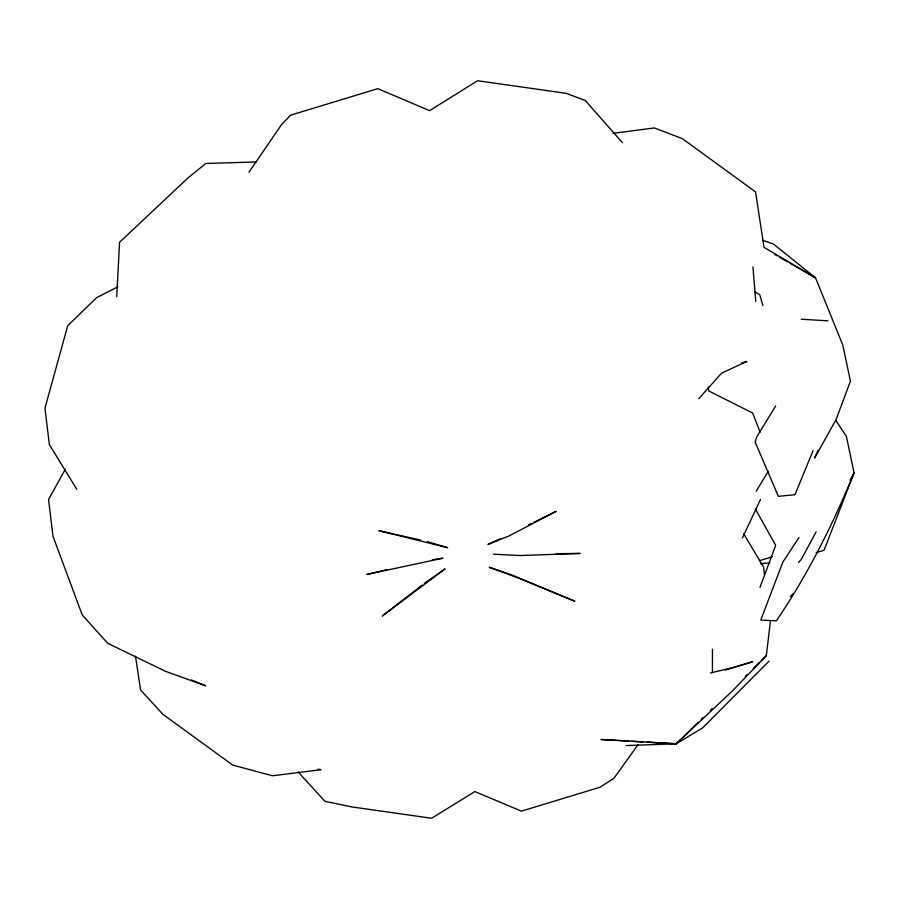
<?xml version="1.0" encoding="UTF-8"?>
<svg xmlns="http://www.w3.org/2000/svg" width="899" height="899" viewBox="0 0 899 899"><rect width="100%" height="100%" fill="white"/><g stroke="black" fill="none" stroke-linecap="round" stroke-linejoin="round"><path stroke-width="1.35" d="M116.701 296.648L119.589 242.247L188.161 177.755L205.86 163.449L255.99 161.966M626.109 745.552L676.205 743.81L732.224 691.129L766.33 655.686L770.488 620.512M759.97 587.373L775.68 545.356L755.306 508.924M813.078 450.601L794.952 494.697L778.354 496.349L755.16 442.05L756.711 436.981L775.668 405.977M818 450.377L814.651 458.018L836.126 419.451L850.432 381.187L842.79 345.025L815.517 277.813L773.545 244.123L762.993 240.381M742.417 537.917L760.475 499.473M816.135 531.86L801.245 559.403L798.514 562.527M850.027 480.246L854.05 472.896L846.397 436.363L835.789 420.451M65.38 469.109L48.557 499.529L52.996 536.31L82.247 615.006L107.723 643.291L165.214 671.193L205.59 685.791L191.476 679.97M816.135 552.638L824.102 550.222L854.05 472.896C832.811 524.544 807.751 574.719 776.354 620.827L760.768 620.063L782.815 562.178L798.908 537.613M756.239 491.09L768.319 471.245M248.933 172.282L281.601 124.545L290.658 115.162L377.782 88.641L429.576 110.667L477.594 80.741L566.269 93.339L585.283 100.508L622.479 142.705M637.942 744.844L613.826 778.455L599.869 787.277L521.442 811.145L474.863 791.581L431.599 818.259L351.79 806.92L324.966 801.324L298.176 771.994M698.759 398.707L721.56 373.186L746.867 361.443L741.608 363.039M790.311 596.543L793.21 593.554M769.072 661.08L702.703 727.842L676.205 743.81L600.948 739.484L628.817 741.091M698.231 722.268L676.205 743.81L646.932 742.125M701.242 719.335L703.243 717.368M710.255 710.513L712.255 708.558M745.305 676.25L747.305 674.284M753.317 668.418L759.318 662.541M761.318 660.585L766.33 655.686M422.092 585.125L382.232 616.04L445.027 568.921L424.306 583.406M117.803 286.837L96.553 297.715L67.728 325.696L44.95 408.191L49.378 444.612L76.831 489.416M528.612 524.87L531.118 523.645M533.613 522.409L556.144 511.34L508.89 536.006L487.932 544.479L500.08 538.737M759.239 560.751L772.252 556.796M725.246 670.058L752.564 661.754L733.179 667.53L710.581 672.935M386.918 569.629L366.781 574.472L442.949 558.178L432.374 559.762M612.983 133.344L654.348 127.95L682.33 138.637L755.553 191.903L764.004 247.326L815.517 277.813L790.21 263.34M760.34 563.684L769.949 562.841M556.346 553.66L580.136 553.447L520.027 555.537L493.461 554.177M631.604 741.248L642.751 741.889M801.223 319.224L828.001 320.831M318.246 769.117L320.943 769.713L272.509 775.77L232.65 765.06L163 714.39L140.592 690.05L135.479 656.113M420.665 540.052L378.861 530.713L447.68 547.671L427.34 541.636M510.149 574.292L489.191 567.258L517.577 577.709L574.866 601.262L511.441 574.832M774.533 254.383L776.95 255.766M779.354 257.136L787.794 261.957M754.969 291.939L759.767 294.782L762.891 305.536M743.698 533.759L763.599 567.157L764.487 574.742M760.116 432.205L752.632 412.989L708.76 390.986L708.3 386.986M752.935 266.936L755.801 301.614M712.446 649.269L712.446 672.587"/></g></svg>
